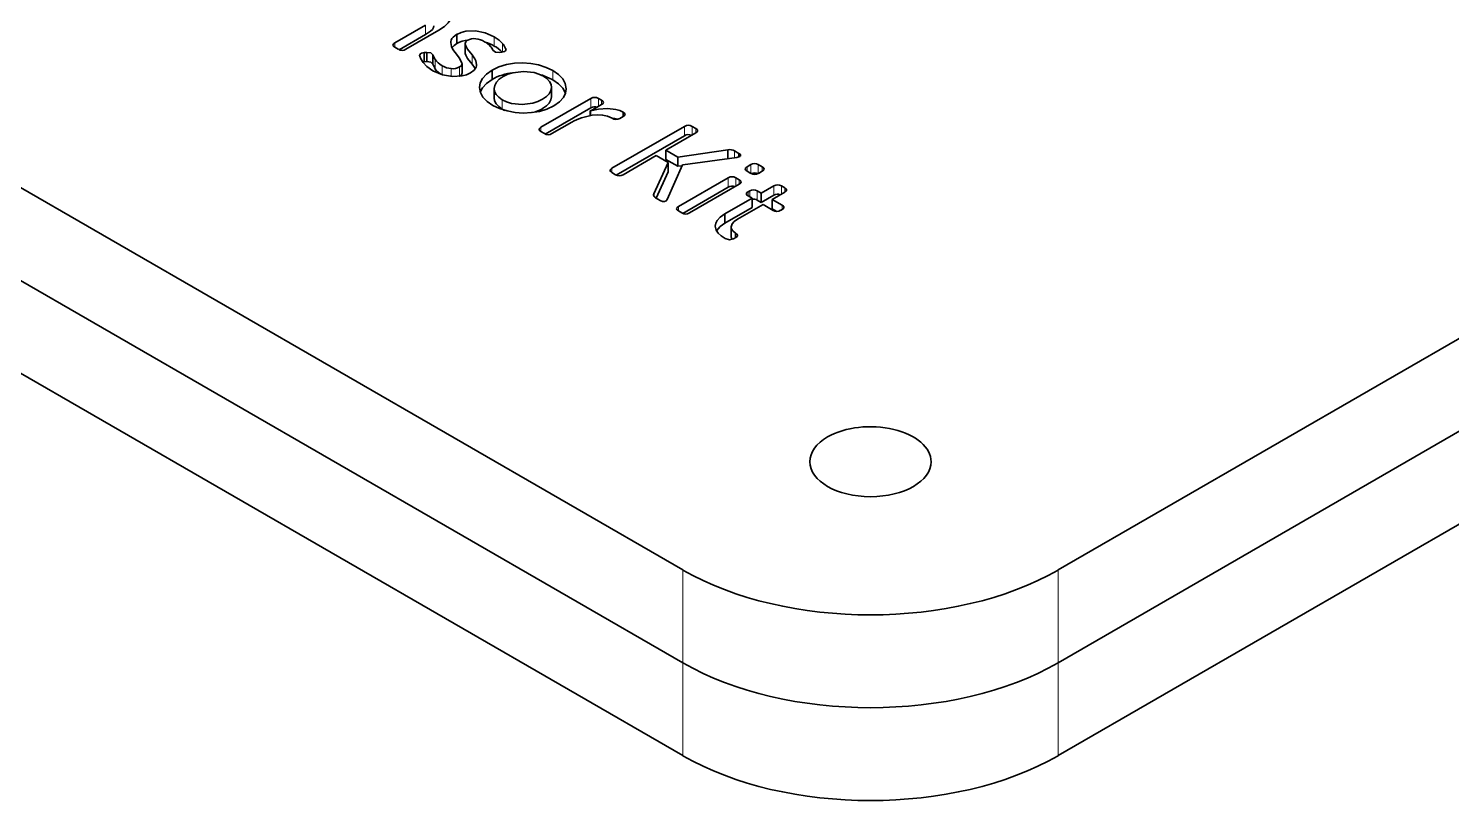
# Model space of a CAD drawing. Extents: x 342 to 941, y 168 to 756.
# Drawn here: x 755.18 to 792.73, y 696.53 to 716.9 of the extents above; entities that cross this region are included whole.
import ezdxf

# ---------------------------------------------------------------- set-up
doc = ezdxf.new("R2010")
doc.units = 0

msp = doc.modelspace()

# ---------------------------------------------------------------- linework, layer by layer
at = {"color": 7, "lineweight": 35}
for p, q in [((732.847, 725.475), (772.445, 702.614)), ((782.344, 702.614), (821.942, 725.475)), ((732.847, 723.026), (772.445, 700.164)), ((732.847, 723.026), (772.445, 700.164)), ((782.344, 700.164), (821.942, 723.026)), ((782.344, 700.164), (821.942, 723.026)), ((732.847, 720.576), (772.445, 697.715)), ((782.344, 697.715), (821.942, 720.576))]:
    msp.add_line(p, q, dxfattribs=at)
at = {"color": 7, "lineweight": 35, "ltscale": 0.023242}
msp.add_line((764.846, 716.52), (765.651, 716.985), dxfattribs=at)
at = {"color": 7, "lineweight": 35, "ltscale": 0.02514}
msp.add_line((766.007, 716.855), (765.136, 716.353), dxfattribs=at)
at = {"color": 7, "lineweight": 13, "ltscale": 0.006123}
for p, q in [((765.651, 716.985), (765.651, 716.74)), ((766.704, 716.486), (766.704, 716.241)), ((765.914, 716.076), (765.914, 715.831)), ((766.097, 715.919), (766.097, 715.674)), ((767.68, 715.018), (767.68, 714.773)), ((770.018, 715.055), (770.018, 714.81)), ((772.491, 714.318), (772.491, 714.073)), ((773.643, 712.962), (773.643, 712.717)), ((774.846, 712.747), (774.846, 712.502)), ((774.406, 712.618), (774.406, 712.373))]:
    msp.add_line(p, q, dxfattribs=at)
at = {"color": 7, "lineweight": 13, "ltscale": 0.002855}
for p, q in [((764.846, 716.52), (764.846, 716.406)), ((770.575, 713.212), (770.575, 713.098)), ((774.538, 713.25), (774.538, 713.136)), ((772.326, 712.201), (772.326, 712.087)), ((775.062, 712.239), (775.062, 712.125))]:
    msp.add_line(p, q, dxfattribs=at)
at = {"color": 7, "lineweight": 35, "ltscale": 0.00268}
for p, q in [((764.938, 716.352), (764.846, 716.406)), ((768.794, 714.126), (768.701, 714.18)), ((773.841, 712.962), (773.934, 712.908))]:
    msp.add_line(p, q, dxfattribs=at)
at = {"color": 7, "lineweight": 35, "ltscale": 0.01994}
msp.add_line((764.96, 716.341), (765.651, 716.74), dxfattribs=at)
at = {"color": 7, "lineweight": 13, "ltscale": 0.003337}
msp.add_line((766.332, 716.592), (766.332, 716.458), dxfattribs=at)
at = {"color": 7, "lineweight": 35, "ltscale": 0.006123}
for p, q in [((766.483, 716.746), (766.483, 716.502)), ((766.703, 716.501), (766.703, 716.256)), ((765.618, 716.264), (765.618, 716.019)), ((766.618, 715.971), (766.618, 715.726)), ((767.411, 715.803), (767.411, 715.558)), ((767.466, 715.314), (767.466, 715.069)), ((771.994, 713.693), (771.994, 713.448)), ((774.272, 712.423), (774.272, 712.178)), ((774.514, 712.555), (774.514, 712.311)), ((774.798, 712.391), (774.798, 712.146)), ((773.553, 712.008), (773.553, 711.763)), ((773.715, 711.664), (773.715, 711.42))]:
    msp.add_line(p, q, dxfattribs=at)
at = {"color": 7, "lineweight": 35, "ltscale": 0.000392198}
for p, q in [((766.703, 716.501), (766.704, 716.486)), ((766.703, 716.256), (766.704, 716.241))]:
    msp.add_line(p, q, dxfattribs=at)
at = {"color": 7, "lineweight": 13, "ltscale": 0.006125}
for p, q in [((767.468, 716.682), (767.468, 716.438)), ((766.883, 716.205), (766.883, 715.96)), ((766.555, 715.886), (766.555, 715.641)), ((769.015, 715.789), (769.015, 715.544))]:
    msp.add_line(p, q, dxfattribs=at)
at = {"color": 7, "lineweight": 13, "ltscale": 0.00565}
msp.add_line((767.688, 716.507), (767.688, 716.281), dxfattribs=at)
at = {"color": 7, "lineweight": 35, "ltscale": 0.000909782}
msp.add_line((765.582, 716.013), (765.618, 716.019), dxfattribs=at)
at = {"color": 7, "lineweight": 35, "ltscale": 0.001806}
for p, q in [((765.618, 716.264), (765.69, 716.271)), ((765.618, 716.019), (765.69, 716.026))]:
    msp.add_line(p, q, dxfattribs=at)
at = {"color": 7, "lineweight": 35, "ltscale": 0.006125}
for p, q in [((765.69, 716.271), (765.69, 716.026)), ((765.848, 716.204), (765.848, 715.959)), ((768.979, 715.345), (768.979, 715.1)), ((772.311, 713.51), (772.311, 713.265)), ((772.057, 713.363), (772.057, 713.118))]:
    msp.add_line(p, q, dxfattribs=at)
at = {"color": 7, "lineweight": 35, "ltscale": 0.001814}
msp.add_line((767.671, 716.278), (767.599, 716.268), dxfattribs=at)
at = {"color": 7, "lineweight": 35, "ltscale": 0.001353}
msp.add_line((767.77, 716.373), (767.77, 716.319), dxfattribs=at)
at = {"color": 7, "lineweight": 13, "ltscale": 0.005234}
msp.add_line((766.335, 715.842), (766.335, 715.632), dxfattribs=at)
at = {"color": 7, "lineweight": 35, "ltscale": 0.000267068}
msp.add_line((766.545, 715.636), (766.555, 715.641), dxfattribs=at)
at = {"color": 7, "lineweight": 35, "ltscale": 0.000439125}
msp.add_line((766.618, 715.971), (766.616, 715.989), dxfattribs=at)
at = {"color": 7, "lineweight": 35, "ltscale": 0.038017}
msp.add_line((768.701, 714.294), (770.018, 715.055), dxfattribs=at)
at = {"color": 7, "lineweight": 35, "ltscale": 0.005007}
msp.add_line((770.299, 714.892), (770.126, 714.792), dxfattribs=at)
at = {"color": 7, "lineweight": 35, "ltscale": 0.002419}
for p, q in [((770.216, 715.055), (770.3, 715.006)), ((770.868, 714.577), (770.784, 714.529))]:
    msp.add_line(p, q, dxfattribs=at)
at = {"color": 7, "lineweight": 13, "ltscale": 0.005267}
msp.add_line((770.216, 715.055), (770.216, 714.844), dxfattribs=at)
at = {"color": 7, "lineweight": 13, "ltscale": 0.002847}
for p, q in [((770.3, 715.006), (770.3, 714.892)), ((772.784, 714.263), (772.784, 714.149)), ((774.14, 713.252), (774.14, 713.138)), ((773.934, 712.908), (773.934, 712.794)), ((775.131, 712.697), (775.131, 712.583))]:
    msp.add_line(p, q, dxfattribs=at)
at = {"color": 7, "lineweight": 35, "ltscale": 0.001742}
msp.add_line((767.68, 714.773), (767.742, 714.741), dxfattribs=at)
at = {"color": 7, "lineweight": 35, "ltscale": 0.034716}
msp.add_line((768.816, 714.115), (770.018, 714.81), dxfattribs=at)
at = {"color": 7, "lineweight": 35, "ltscale": 0.000176396}
msp.add_line((770.003, 714.731), (770.009, 714.728), dxfattribs=at)
at = {"color": 7, "lineweight": 35, "ltscale": 0.003177}
msp.add_line((770.003, 714.731), (770.003, 714.604), dxfattribs=at)
at = {"color": 7, "lineweight": 35, "ltscale": 0.003064}
msp.add_line((770.009, 714.728), (770.009, 714.605), dxfattribs=at)
at = {"color": 7, "lineweight": 35, "ltscale": 0.002766}
msp.add_line((770.871, 714.69), (770.871, 714.579), dxfattribs=at)
at = {"color": 7, "lineweight": 13, "ltscale": 0.002856}
msp.add_line((768.701, 714.294), (768.701, 714.18), dxfattribs=at)
at = {"color": 7, "lineweight": 35, "ltscale": 0.015204}
msp.add_line((769.518, 714.431), (768.992, 714.127), dxfattribs=at)
at = {"color": 7, "lineweight": 35, "ltscale": 0.055302}
msp.add_line((770.575, 713.212), (772.491, 714.318), dxfattribs=at)
at = {"color": 7, "lineweight": 35, "ltscale": 0.022814}
msp.add_line((772.784, 714.149), (771.994, 713.693), dxfattribs=at)
at = {"color": 7, "lineweight": 35, "ltscale": 0.002771}
msp.add_line((772.688, 714.318), (772.784, 714.263), dxfattribs=at)
at = {"color": 7, "lineweight": 13, "ltscale": 0.005618}
msp.add_line((772.688, 714.318), (772.688, 714.094), dxfattribs=at)
at = {"color": 7, "lineweight": 35, "ltscale": 0.052011}
msp.add_line((770.689, 713.033), (772.491, 714.073), dxfattribs=at)
at = {"color": 7, "lineweight": 35, "ltscale": 0.025141}
msp.add_line((771.739, 713.546), (770.868, 713.043), dxfattribs=at)
at = {"color": 7, "lineweight": 35, "ltscale": 0.009162}
msp.add_line((772.057, 713.363), (771.739, 713.546), dxfattribs=at)
at = {"color": 7, "lineweight": 35, "ltscale": 0.009163}
msp.add_line((771.994, 713.693), (772.311, 713.51), dxfattribs=at)
at = {"color": 7, "lineweight": 35, "ltscale": 0.009164}
msp.add_line((771.994, 713.448), (772.311, 713.265), dxfattribs=at)
at = {"color": 7, "lineweight": 35, "ltscale": 0.033265}
msp.add_line((772.311, 713.51), (773.628, 713.7), dxfattribs=at)
at = {"color": 7, "lineweight": 35, "ltscale": 0.0361}
msp.add_line((773.871, 713.497), (772.44, 713.304), dxfattribs=at)
at = {"color": 7, "lineweight": 35, "ltscale": 0.005876}
msp.add_line((773.628, 713.7), (773.628, 713.465), dxfattribs=at)
at = {"color": 7, "lineweight": 35, "ltscale": 0.0032}
msp.add_line((773.811, 713.67), (773.921, 713.606), dxfattribs=at)
at = {"color": 7, "lineweight": 13, "ltscale": 0.004526}
msp.add_line((773.811, 713.67), (773.811, 713.489), dxfattribs=at)
at = {"color": 7, "lineweight": 35, "ltscale": 0.002432}
msp.add_line((773.921, 713.606), (773.921, 713.509), dxfattribs=at)
at = {"color": 7, "lineweight": 35, "ltscale": 0.00277}
msp.add_line((770.671, 713.043), (770.575, 713.098), dxfattribs=at)
at = {"color": 7, "lineweight": 35, "ltscale": 0.022621}
msp.add_line((771.68, 712.54), (772.057, 713.363), dxfattribs=at)
at = {"color": 7, "lineweight": 35, "ltscale": 0.019024}
msp.add_line((771.739, 712.426), (772.057, 713.118), dxfattribs=at)
at = {"color": 7, "lineweight": 35, "ltscale": 0.02484}
msp.add_line((772.434, 713.3), (772.032, 712.391), dxfattribs=at)
at = {"color": 7, "lineweight": 35, "ltscale": 0.00288}
msp.add_line((772.311, 713.265), (772.425, 713.281), dxfattribs=at)
at = {"color": 7, "lineweight": 35, "ltscale": 0.000175078}
msp.add_line((772.44, 713.304), (772.434, 713.3), dxfattribs=at)
at = {"color": 7, "lineweight": 35, "ltscale": 0.002856}
for p, q in [((774.14, 713.252), (774.239, 713.309)), ((774.538, 713.136), (774.439, 713.079))]:
    msp.add_line(p, q, dxfattribs=at)
at = {"color": 7, "lineweight": 35, "ltscale": 0.00294}
msp.add_line((774.242, 713.079), (774.14, 713.138), dxfattribs=at)
at = {"color": 7, "lineweight": 13, "ltscale": 0.005704}
msp.add_line((774.239, 713.309), (774.239, 713.081), dxfattribs=at)
at = {"color": 7, "lineweight": 35, "ltscale": 0.002939}
msp.add_line((774.436, 713.309), (774.538, 713.25), dxfattribs=at)
at = {"color": 7, "lineweight": 13, "ltscale": 0.005794}
msp.add_line((774.436, 713.309), (774.436, 713.077), dxfattribs=at)
at = {"color": 7, "lineweight": 35, "ltscale": 0.038016}
msp.add_line((772.326, 712.201), (773.643, 712.962), dxfattribs=at)
at = {"color": 7, "lineweight": 35, "ltscale": 0.034714}
msp.add_line((772.44, 712.022), (773.643, 712.717), dxfattribs=at)
at = {"color": 7, "lineweight": 35, "ltscale": 0.038018}
msp.add_line((773.933, 712.794), (772.616, 712.034), dxfattribs=at)
at = {"color": 7, "lineweight": 13, "ltscale": 0.005527}
msp.add_line((773.841, 712.962), (773.841, 712.741), dxfattribs=at)
at = {"color": 7, "lineweight": 35, "ltscale": 0.009592}
for p, q in [((774.514, 712.555), (774.846, 712.747)), ((774.514, 712.311), (774.846, 712.502)), ((775.131, 712.583), (774.798, 712.391))]:
    msp.add_line(p, q, dxfattribs=at)
at = {"color": 7, "lineweight": 35, "ltscale": 0.00251}
msp.add_line((775.044, 712.747), (775.131, 712.697), dxfattribs=at)
at = {"color": 7, "lineweight": 13, "ltscale": 0.005359}
msp.add_line((775.044, 712.747), (775.044, 712.533), dxfattribs=at)
at = {"color": 7, "lineweight": 35, "ltscale": 0.001601}
msp.add_line((771.68, 712.54), (771.68, 712.476), dxfattribs=at)
at = {"color": 7, "lineweight": 35, "ltscale": 0.003545}
msp.add_line((771.85, 712.362), (771.727, 712.433), dxfattribs=at)
at = {"color": 7, "lineweight": 35, "ltscale": 0.020745}
for p, q in [((773.553, 712.008), (774.272, 712.423)), ((773.553, 711.763), (774.272, 712.178))]:
    msp.add_line(p, q, dxfattribs=at)
at = {"color": 7, "lineweight": 35, "ltscale": 0.019444}
msp.add_line((774.562, 712.255), (773.888, 711.866), dxfattribs=at)
at = {"color": 7, "lineweight": 35, "ltscale": 0.003024}
for p, q in [((774.272, 712.423), (774.167, 712.483)), ((773.835, 711.503), (773.835, 711.382))]:
    msp.add_line(p, q, dxfattribs=at)
at = {"color": 7, "lineweight": 35, "ltscale": 0.001125}
for p, q in [((774.17, 712.595), (774.209, 712.618)), ((775.062, 712.125), (775.023, 712.103))]:
    msp.add_line(p, q, dxfattribs=at)
at = {"color": 7, "lineweight": 13, "ltscale": 0.002849}
msp.add_line((774.17, 712.595), (774.17, 712.481), dxfattribs=at)
at = {"color": 7, "lineweight": 13, "ltscale": 0.003973}
msp.add_line((774.209, 712.618), (774.209, 712.459), dxfattribs=at)
at = {"color": 7, "lineweight": 35, "ltscale": 0.003115}
for p, q in [((774.406, 712.618), (774.514, 712.555)), ((774.406, 712.373), (774.514, 712.311))]:
    msp.add_line(p, q, dxfattribs=at)
at = {"color": 7, "lineweight": 35, "ltscale": 0.007693}
msp.add_line((774.829, 712.101), (774.562, 712.255), dxfattribs=at)
at = {"color": 7, "lineweight": 35, "ltscale": 0.007603}
msp.add_line((774.798, 712.391), (775.062, 712.239), dxfattribs=at)
at = {"color": 7, "lineweight": 35, "ltscale": 0.002678}
msp.add_line((772.419, 712.034), (772.326, 712.087), dxfattribs=at)
at = {"color": 7, "lineweight": 35, "ltscale": 0.003629}
msp.add_line((774.798, 712.146), (774.924, 712.074), dxfattribs=at)
at = {"color": 7, "lineweight": 35, "ltscale": 0.001815}
msp.add_line((773.841, 711.385), (773.778, 711.349), dxfattribs=at)
at = {"color": 7, "lineweight": 13, "ltscale": 0.061237}
for p, q in [((772.445, 702.614), (772.445, 700.164)), ((782.344, 702.614), (782.344, 700.164)), ((772.445, 700.164), (772.445, 697.715)), ((782.344, 700.164), (782.344, 697.715))]:
    msp.add_line(p, q, dxfattribs=at)
at = {"color": 7, "lineweight": 35}
for points in [[(766.32, 717.2), (766.299, 717.114), (766.255, 717.048), (766.154, 716.953), (766.007, 716.855)], [(765.651, 716.74), (765.79, 716.833), (765.839, 716.878), (765.869, 716.925), (765.879, 716.968)], [(766.483, 716.746), (766.595, 716.799), (766.716, 716.831), (766.971, 716.842), (767.228, 716.788), (767.468, 716.682)], [(764.796, 716.463), (764.802, 716.482), (764.811, 716.495), (764.846, 716.52)], [(764.846, 716.406), (764.811, 716.431), (764.802, 716.444), (764.796, 716.463)], [(766.438, 716.269), (766.38, 716.348), (766.341, 716.429), (766.322, 716.527)], [(766.767, 716.589), (766.723, 716.553), (766.703, 716.501)], [(766.704, 716.486), (766.717, 716.444), (766.767, 716.354), (766.883, 716.205)], [(767.468, 716.682), (767.602, 716.593), (767.688, 716.507)], [(765.499, 716.195), (765.502, 716.209), (765.522, 716.233), (765.547, 716.247), (765.618, 716.264)], [(765.848, 715.786), (765.69, 715.896), (765.589, 716.002), (765.531, 716.098), (765.504, 716.174)], [(765.69, 716.271), (765.793, 716.26), (765.848, 716.204)], [(765.69, 716.026), (765.793, 716.015), (765.848, 715.959)], [(766.616, 715.989), (766.553, 716.12), (766.438, 716.269)], [(766.704, 716.241), (766.717, 716.199), (766.767, 716.109), (766.883, 715.96)], [(766.883, 716.205), (766.956, 716.099), (766.981, 716.046), (767.001, 715.948)], [(767.599, 716.268), (767.5, 716.272), (767.435, 716.325)], [(767.779, 716.344), (767.775, 716.327), (767.764, 716.313), (767.742, 716.298), (767.671, 716.278)], [(766.839, 715.728), (766.737, 715.681), (766.622, 715.648), (766.369, 715.63), (766.104, 715.676), (765.848, 715.786)], [(766.992, 715.884), (766.942, 715.805), (766.839, 715.728)], [(767.078, 715.346), (767.098, 715.465), (767.156, 715.582), (767.26, 715.697), (767.411, 715.803)], [(767.411, 715.803), (767.591, 715.888), (767.791, 715.948), (768.001, 715.983), (768.216, 715.993), (768.43, 715.979), (768.638, 715.94), (768.835, 715.876), (769.015, 715.789)], [(767.704, 715.634), (767.6, 715.561), (767.526, 715.482), (767.482, 715.401), (767.466, 715.314)], [(768.764, 715.644), (768.649, 715.698), (768.521, 715.737), (768.244, 715.767), (767.962, 715.734), (767.827, 715.692), (767.704, 715.634)], [(768.979, 715.345), (768.966, 715.426), (768.925, 715.504), (768.858, 715.578), (768.764, 715.644)], [(769.015, 715.789), (769.166, 715.685), (769.276, 715.571), (769.344, 715.451), (769.37, 715.313)], [(767.429, 714.873), (767.279, 714.977), (767.17, 715.092), (767.103, 715.213), (767.078, 715.346)], [(767.099, 715.223), (767.156, 715.337), (767.26, 715.452), (767.411, 715.558)], [(767.466, 715.314), (767.479, 715.235), (767.519, 715.158), (767.586, 715.085), (767.68, 715.018)], [(768.745, 715.032), (768.848, 715.103), (768.921, 715.18), (768.964, 715.261), (768.979, 715.345)], [(769.015, 715.544), (769.166, 715.44), (769.276, 715.326), (769.35, 715.191)], [(769.37, 715.313), (769.351, 715.196), (769.294, 715.081), (769.19, 714.966), (769.042, 714.86)], [(767.466, 715.069), (767.479, 714.99), (767.519, 714.913), (767.586, 714.84), (767.68, 714.773)], [(767.68, 715.018), (767.795, 714.964), (767.923, 714.925), (768.201, 714.894), (768.485, 714.928), (768.621, 714.972), (768.745, 715.032)], [(768.745, 714.787), (768.848, 714.858), (768.921, 714.935), (768.964, 715.016), (768.979, 715.1)], [(770.349, 714.949), (770.344, 714.93), (770.334, 714.917), (770.299, 714.892)], [(770.3, 715.006), (770.334, 714.981), (770.344, 714.968), (770.349, 714.949)], [(769.042, 714.86), (768.859, 714.774), (768.659, 714.714), (768.448, 714.68), (768.232, 714.67), (768.017, 714.685), (767.807, 714.724), (767.609, 714.787), (767.429, 714.873)], [(770.578, 714.535), (770.46, 714.586), (770.329, 714.614), (770.191, 714.621), (770.049, 714.611), (769.768, 714.544)], [(770.126, 714.792), (770.039, 714.748), (770.003, 714.731)], [(770.009, 714.728), (770.223, 714.774), (770.454, 714.787), (770.677, 714.762), (770.779, 714.733), (770.871, 714.69)], [(770.919, 714.635), (770.913, 714.616), (770.903, 714.603), (770.868, 714.577)], [(770.871, 714.69), (770.904, 714.666), (770.913, 714.653), (770.919, 714.635)], [(768.652, 714.237), (768.657, 714.256), (768.667, 714.269), (768.701, 714.294)], [(768.701, 714.18), (768.667, 714.205), (768.657, 714.218), (768.652, 714.237)], [(772.784, 714.263), (772.818, 714.238), (772.828, 714.225), (772.833, 714.206)], [(772.833, 714.206), (772.828, 714.187), (772.818, 714.174), (772.784, 714.149)], [(773.969, 713.553), (773.966, 713.541), (773.949, 713.522), (773.871, 713.497)], [(773.921, 713.606), (773.955, 713.582), (773.964, 713.57), (773.969, 713.553)], [(770.525, 713.155), (770.531, 713.174), (770.541, 713.187), (770.575, 713.212)], [(770.575, 713.098), (770.541, 713.124), (770.531, 713.136), (770.525, 713.155)], [(774.091, 713.195), (774.096, 713.214), (774.106, 713.227), (774.14, 713.252)], [(774.14, 713.138), (774.106, 713.163), (774.096, 713.176), (774.091, 713.195)], [(774.538, 713.25), (774.572, 713.225), (774.582, 713.212), (774.588, 713.193)], [(774.588, 713.193), (774.582, 713.174), (774.572, 713.162), (774.538, 713.136)], [(773.983, 712.851), (773.977, 712.832), (773.968, 712.819), (773.933, 712.794)], [(773.934, 712.908), (773.968, 712.883), (773.977, 712.87), (773.983, 712.851)], [(775.131, 712.697), (775.165, 712.672), (775.175, 712.659), (775.18, 712.64)], [(775.18, 712.64), (775.175, 712.621), (775.165, 712.609), (775.131, 712.583)], [(772.032, 712.391), (772.006, 712.353), (771.962, 712.335), (771.908, 712.338), (771.85, 712.362)], [(774.12, 712.538), (774.125, 712.557), (774.135, 712.57), (774.17, 712.595)], [(774.167, 712.483), (774.134, 712.507), (774.125, 712.52), (774.12, 712.538)], [(772.276, 712.144), (772.282, 712.163), (772.292, 712.176), (772.326, 712.201)], [(772.326, 712.087), (772.292, 712.113), (772.282, 712.125), (772.276, 712.144)], [(773.299, 711.687), (773.312, 711.762), (773.351, 711.837), (773.431, 711.924), (773.553, 712.008)], [(775.062, 712.239), (775.096, 712.214), (775.106, 712.201), (775.111, 712.182)], [(775.111, 712.182), (775.106, 712.163), (775.096, 712.151), (775.062, 712.125)], [(773.559, 711.361), (773.456, 711.43), (773.376, 711.505), (773.323, 711.584), (773.299, 711.687)], [(773.334, 711.564), (773.431, 711.679), (773.553, 711.763)], [(773.888, 711.866), (773.799, 711.806), (773.745, 711.748), (773.715, 711.664)], [(773.715, 711.664), (773.731, 711.604), (773.76, 711.565), (773.835, 711.503)], [(773.835, 711.503), (773.883, 711.458), (773.89, 711.438)], [(773.778, 711.349), (773.674, 711.324), (773.559, 711.361)], [(773.89, 711.438), (773.885, 711.421), (773.875, 711.41), (773.841, 711.385)]]:
    msp.add_lwpolyline(points, dxfattribs=at)
for centre, radius, start, end in [((766.555, 716.527), 0.233, 163.9063, 180.1018), ((766.664, 716.151), 0.394, 117.318, 141.6788), ((766.85, 715.853), 0.745, 95.5175, 119.5192), ((766.934, 716.293), 0.34, 81.5204, 119.3616), ((766.912, 716.037), 0.597, 59.7437, 83.0609), ((766.974, 716.092), 0.518, 40.6103, 62.5972), ((766.857, 715.371), 1.229, 60.1834, 72.1956), ((766.85, 716.019), 0.66, 27.6178, 38.4257), ((767.102, 715.739), 0.788, 43.299, 62.3655), ((767.098, 716.049), 0.746, 25.7843, 37.8765), ((765.037, 716.508), 0.184, 237.6269, 302.4698), ((765.551, 716.196), 0.0521, 181.1469, 204.5709), ((766.615, 716.52), 0.829, 202.4596, 212.3963), ((767.722, 716.342), 0.0577, 2.3747, 32.965), ((766.615, 716.276), 0.829, 202.4596, 212.3963), ((766.305, 716.11), 0.481, 215.5293, 242.3464), ((766.389, 716.414), 0.575, 239.466, 264.5966), ((766.378, 716.203), 0.363, 263.1377, 299.127), ((766.305, 715.482), 0.75, 28.0223, 39.5987), ((766.786, 715.947), 0.215, 342.8986, 0.0472), ((768.119, 714.273), 1.468, 96.3043, 118.8372), ((768.293, 714.274), 1.461, 60.3691, 73.9851), ((770.117, 714.899), 0.184, 57.5579, 122.4421), ((768.246, 715.667), 1.013, 283.8802, 299.5887), ((770.263, 713.116), 1.511, 109.0967, 119.519), ((770.117, 714.655), 0.182, 68.7082, 122.6423), ((770.686, 714.694), 0.192, 235.6369, 300.7567), ((770.465, 713.555), 0.986, 74.687, 83.3211), ((768.893, 714.282), 0.184, 237.6269, 302.4698), ((772.589, 714.163), 0.184, 57.5991, 122.4009), ((772.589, 713.919), 0.182, 63.9951, 122.6), ((773.681, 713.44), 0.265, 60.6069, 101.4418), ((770.769, 713.198), 0.184, 237.6269, 302.4698), ((774.337, 713.154), 0.184, 57.5991, 122.4009), ((774.341, 713.235), 0.184, 237.5302, 302.3731), ((774.338, 712.912), 0.18, 61.6576, 117.215), ((773.742, 712.806), 0.184, 57.5579, 122.4421), ((773.742, 712.563), 0.182, 65.1562, 122.6528), ((774.307, 712.462), 0.184, 57.5991, 122.4009), ((774.945, 712.592), 0.184, 57.6269, 122.4698), ((771.747, 712.505), 0.0763, 152.6023, 178.6891), ((774.307, 712.216), 0.186, 57.752, 100.9178), ((774.945, 712.348), 0.182, 67.5417, 122.6613), ((772.517, 712.189), 0.184, 237.6269, 302.4698), ((774.924, 712.255), 0.181, 238.1976, 302.9826), ((773.852, 711.424), 0.137, 181.7392, 220.1133)]:
    msp.add_arc(centre, radius, start, end, dxfattribs=at)
for centre, major_axis, ratio, start_param, end_param in [((780.679, 715.726), (14.353, -0.838), 0.094149, 2.99925, 3.120235), ((789.032, 716.366), (23.143, 0.205), 0.07925, 3.188305, 3.275293), ((744.736, 720.318), (21.881, -4.361), 0.056629, 6.218384, 6.294483), ((744.736, 720.073), (21.881, -4.361), 0.056629, 6.218384, 6.294483), ((812.048, 718.849), (40.376, 6.352), 0.037857, 3.135634, 3.188407), ((777.395, 705.471), (1.6, 0), 0.57735, 0, 2.356194), ((777.395, 705.471), (1.6, 0), 0.57735, 2.356194, 3.141593), ((777.395, 705.471), (1.6, 0), 0.57735, 3.141593, 6.283185), ((777.395, 705.471), (7, 0), 0.57735, 3.926991, 5.497787), ((777.395, 703.022), (7, 0), 0.57735, 3.926991, 5.497787), ((777.395, 703.022), (7, 0), 0.57735, 3.926991, 5.497787), ((777.395, 700.572), (7, 0), 0.57735, 3.926991, 5.497787)]:
    msp.add_ellipse(centre, major_axis=major_axis, ratio=ratio, start_param=start_param, end_param=end_param, dxfattribs=at)

doc.saveas('drawing.dxf')
